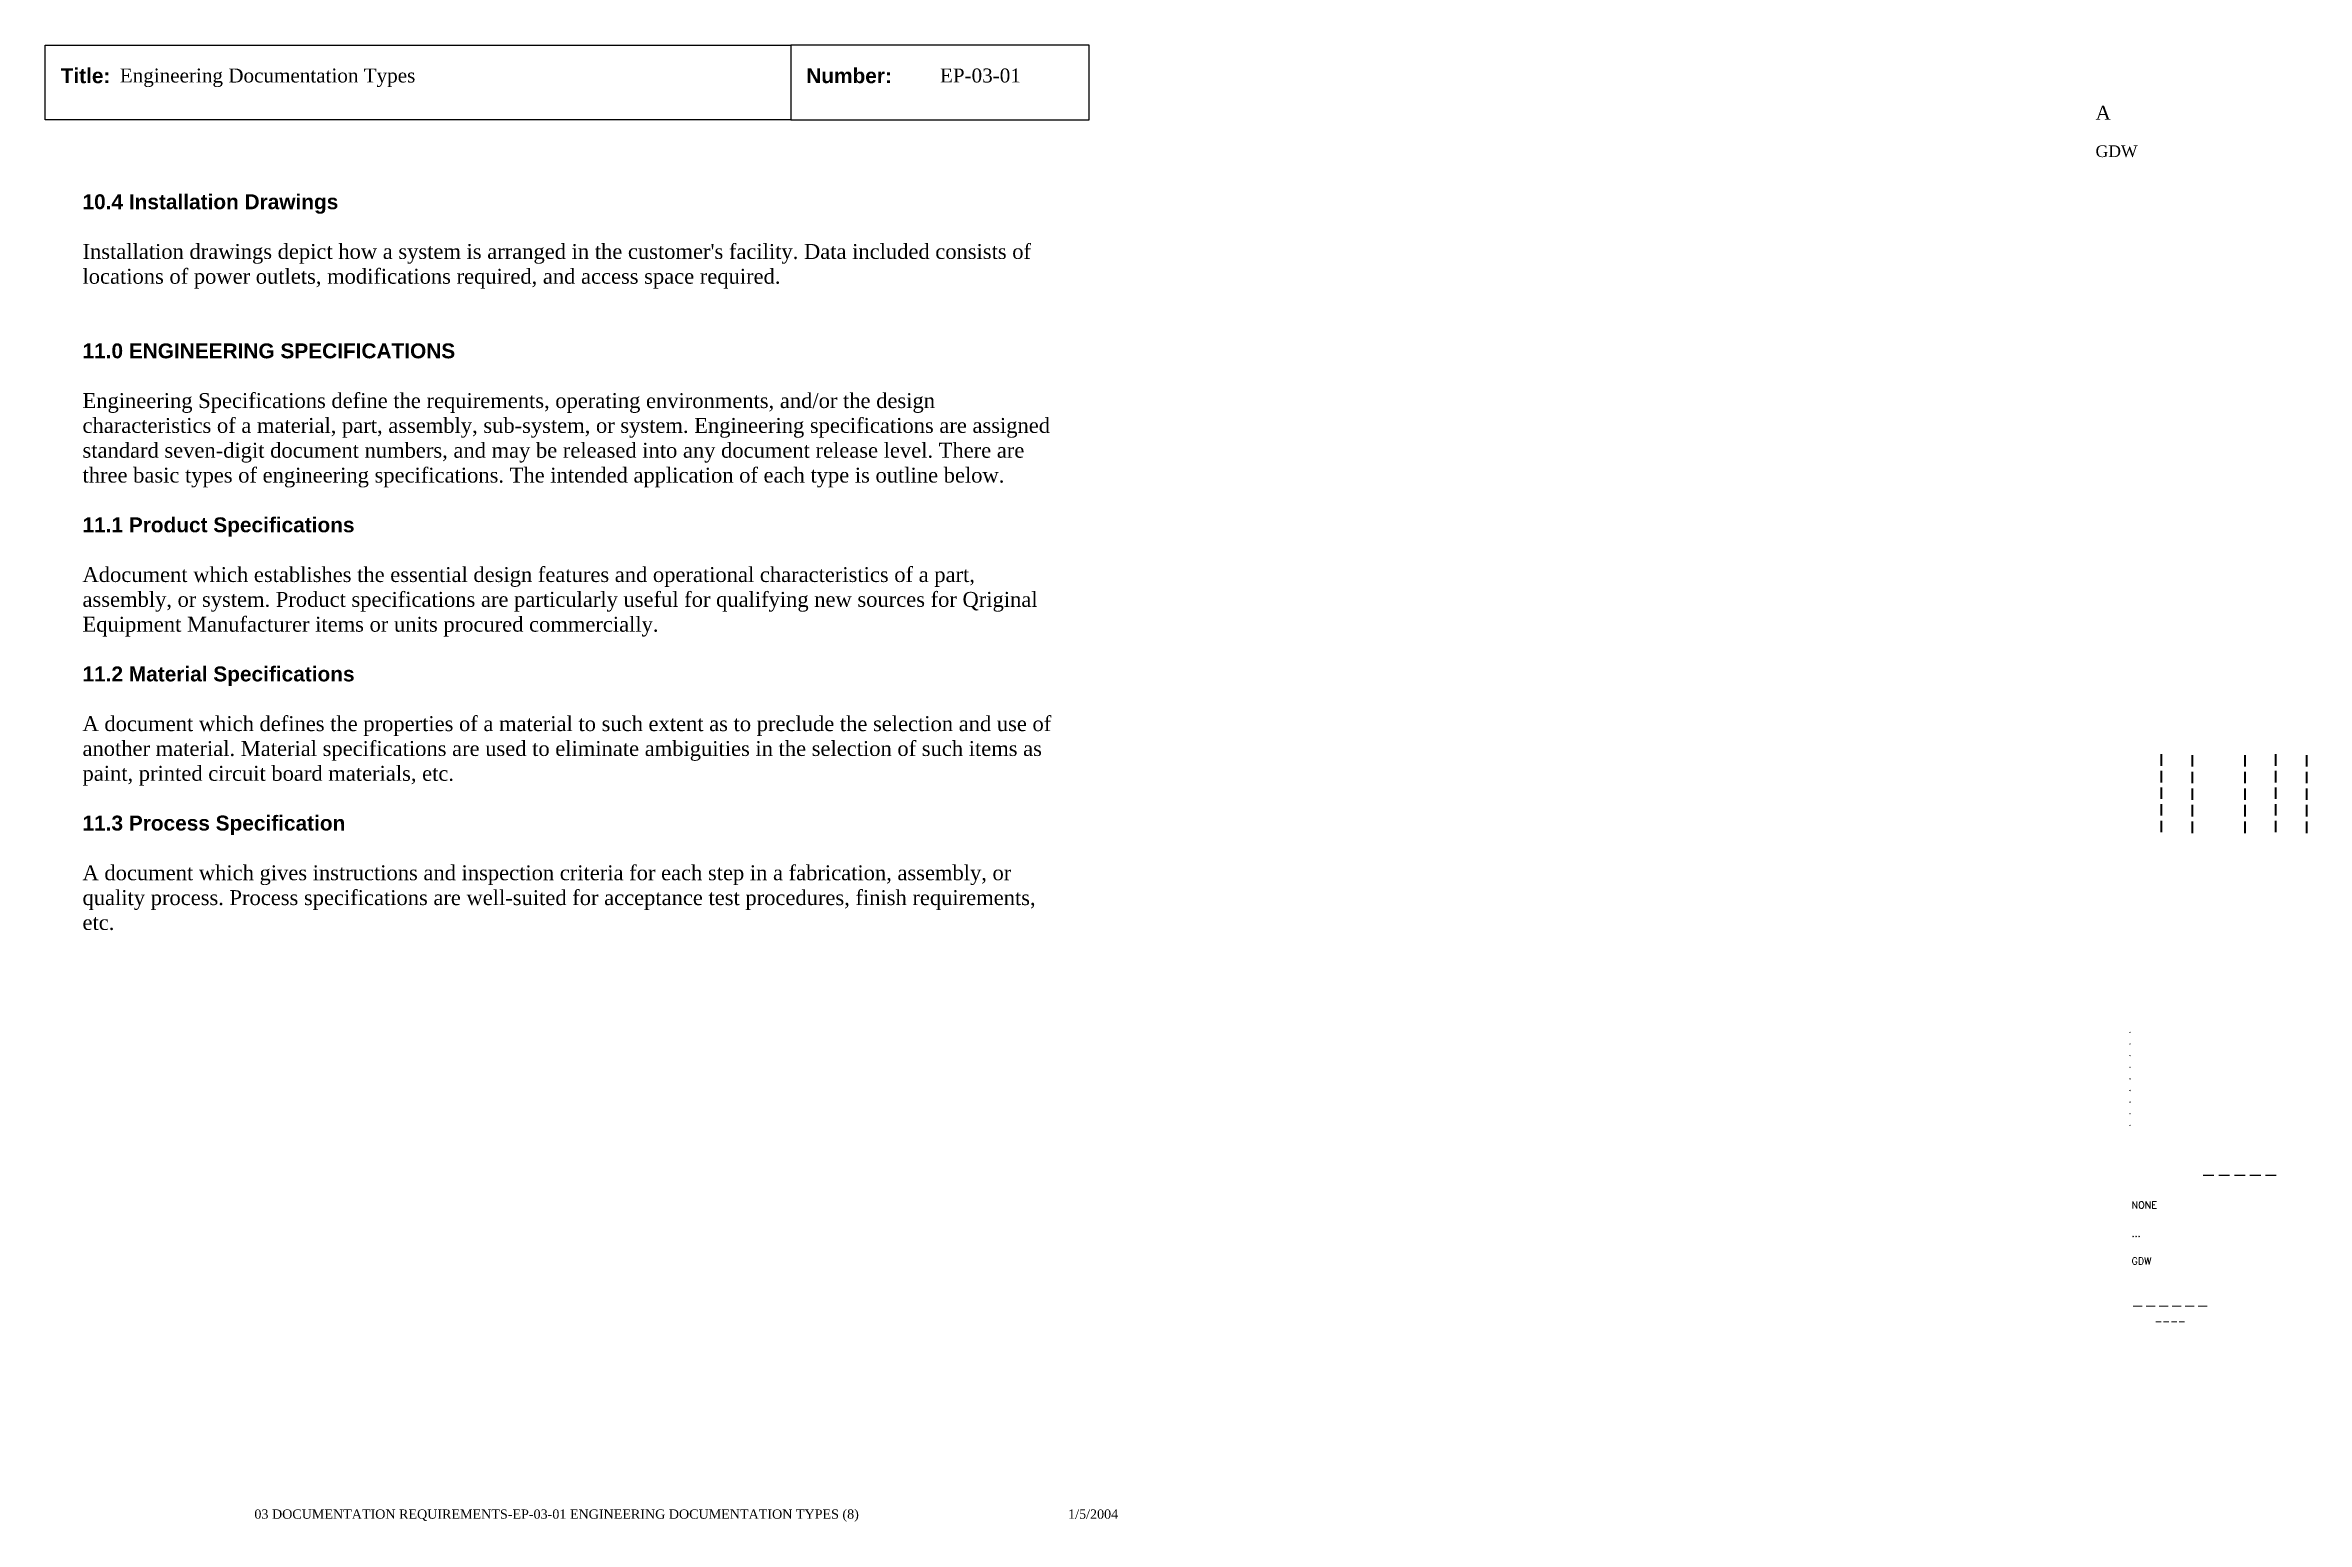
# Paper-space layout 'EP-03-01 Engineering Documentation Types (8)' of a CAD drawing. Header units: inches. Extents: x 1 to 31.3, y 0.2 to 20.
import ezdxf
from ezdxf.enums import TextEntityAlignment as Align

# ---------------------------------------------------------------- set-up
doc = ezdxf.new("R2010")
doc.units = ezdxf.units.IN
doc.header["$MEASUREMENT"] = 0
doc.layers.add('TitleBlock_Attributes', color=40, linetype='Continuous', plot=False)
doc.layers.add('TitleBlock_Atts_Print', color=1, linetype='Continuous')
doc.styles.get("Standard").update_dxf_attribs({"font": 'simplex.shx'})
doc.styles.add('style1', font='TIMES.TTF')
doc.styles.add('styleAtt', font='TIMES.TTF')
doc.styles.add('TBBIGTEXT', font='complex.shx')

# ---------------------------------------------------------------- blocks, each defined once
blk = doc.blocks.new('Test1')
at = {"layer": 'TitleBlock_Attributes', "style": 'TBBIGTEXT', "width": 0.8}
for tag, p, height in [('SideLine1', (29.492, 9.408), 0.25), ('SideLine2', (29.906, 9.396), 0.25), ('SideLine3', (30.612, 9.396), 0.25), ('SideLine4', (31.026, 9.408), 0.25), ('SideLine5', (31.44, 9.396), 0.25), ('File-Layout', (28.803, 3.641), 0.125)]:
    blk.add_attdef(tag, p, '', height=height, rotation=90, dxfattribs=at)
at = {"layer": 'TitleBlock_Attributes'}
for tag, p, height in [('REV1', (28.947, 6.754), 0.0625), ('REV2', (28.947, 6.598), 0.0625), ('REV3', (28.947, 6.442), 0.0625), ('REV4', (28.947, 6.286), 0.0625), ('REV5', (28.947, 6.13), 0.0625), ('REV6', (28.947, 5.974), 0.0625), ('REV7', (28.947, 5.818), 0.0625), ('REV8', (28.947, 5.662), 0.0625), ('REV9', (28.947, 5.506), 0.0625), ('SCALE', (28.983, 4.394), 0.0938), ('INCHARGE', (28.983, 4.016), 0.0938), ('DRW', (28.983, 3.641), 0.0938)]:
    blk.add_attdef(tag, p, '', height=height, dxfattribs=at)
at = {"layer": 'TitleBlock_Attributes', "style": 'TBBIGTEXT'}
for tag, height, p in [('PROJNUM', 0.188, (30.434, 4.761)), ('DWG_NUM', 0.156, (31.168, 4.127)), ('CUSTOMER', 0.156, (29.501, 3.017)), ('LOCATION', 0.0938, (29.501, 2.835)), ('DESC_1', 0.188, (29.501, 2.412)), ('DESC_2', 0.188, (29.501, 2.1)), ('DESC_3', 0.188, (29.501, 1.787))]:
    blk.add_attdef(tag, text='', height=height, dxfattribs=at).set_placement(p, align=Align.CENTER)
at = {"layer": 'TitleBlock_Attributes'}
blk.add_attdef('DRW_DATE', text='', height=0.0938, dxfattribs=at).set_placement((31.149, 3.648), align=Align.CENTER)

psp = doc.layouts.new('EP-03-01 Engineering Documentation Types (8)')

# ---------------------------------------------------------------- linework, layer by layer
for points in [[(1, 20), (11, 20), (11, 19), (1, 19)], [(11, 19), (15, 19), (15, 20), (11, 20)]]:
    psp.add_lwpolyline(points, close=True)

# ---------------------------------------------------------------- block references
ref = psp.add_blockref('Test1', (0, 0))
ref.add_attrib('CUSTOMER', '------', dxfattribs={"layer": 'TitleBlock_Attributes', "height": 0.1562, "style": 'TBBIGTEXT'}).set_placement((29.501, 3.017), align=Align.CENTER)
ref.add_attrib('LOCATION', '----', dxfattribs={"layer": 'TitleBlock_Attributes', "height": 0.0938, "style": 'TBBIGTEXT'}).set_placement((29.501, 2.835), align=Align.CENTER)
ref.add_attrib('DESC_1', 'Engineering Documentation Types', (2, 19.5), dxfattribs={"layer": 'TitleBlock_Atts_Print', "height": 0.1875, "style": 'styleAtt'})
ref.add_attrib('DESC_2', 'EP-03-01', (13, 19.5), dxfattribs={"layer": 'TitleBlock_Atts_Print', "height": 0.1875, "style": 'styleAtt'})
ref.add_attrib('DESC_3', 'A', (28.5, 19), dxfattribs={"layer": 'TitleBlock_Attributes', "height": 0.188, "style": 'styleAtt'})
ref.add_attrib('PROJNUM', '-----', dxfattribs={"layer": 'TitleBlock_Attributes', "height": 0.1875, "style": 'TBBIGTEXT'}).set_placement((30.434, 4.761), align=Align.CENTER)
ref.add_attrib('DWG_NUM', 'GDW', (28.5, 18.5), dxfattribs={"layer": 'TitleBlock_Attributes', "height": 0.1562, "style": 'styleAtt'})
ref.add_attrib('DRW_DATE', '1/5/2004', dxfattribs={"layer": 'TitleBlock_Atts_Print', "height": 0.125, "style": 'styleAtt'}).set_placement((15.055, 0.232), align=Align.CENTER)
ref.add_attrib('DRW', 'GDW', (28.983, 3.641), dxfattribs={"layer": 'TitleBlock_Attributes', "height": 0.0938})
ref.add_attrib('INCHARGE', '...', (28.983, 4.016), dxfattribs={"layer": 'TitleBlock_Attributes', "height": 0.0938})
ref.add_attrib('SCALE', 'NONE', (28.983, 4.394), dxfattribs={"layer": 'TitleBlock_Attributes', "height": 0.0938})
ref.add_attrib('REV1', '.', (28.947, 6.754), dxfattribs={"layer": 'TitleBlock_Attributes', "height": 0.0625})
ref.add_attrib('REV2', '.', (28.947, 6.598), dxfattribs={"layer": 'TitleBlock_Attributes', "height": 0.0625})
ref.add_attrib('REV3', '.', (28.947, 6.442), dxfattribs={"layer": 'TitleBlock_Attributes', "height": 0.0625})
ref.add_attrib('REV4', '.', (28.947, 6.286), dxfattribs={"layer": 'TitleBlock_Attributes', "height": 0.0625})
ref.add_attrib('REV5', '.', (28.947, 6.13), dxfattribs={"layer": 'TitleBlock_Attributes', "height": 0.0625})
ref.add_attrib('REV6', '.', (28.947, 5.974), dxfattribs={"layer": 'TitleBlock_Attributes', "height": 0.0625})
ref.add_attrib('REV7', '.', (28.947, 5.818), dxfattribs={"layer": 'TitleBlock_Attributes', "height": 0.0625})
ref.add_attrib('REV8', '.', (28.947, 5.662), dxfattribs={"layer": 'TitleBlock_Attributes', "height": 0.0625})
ref.add_attrib('REV9', '.', (28.947, 5.506), dxfattribs={"layer": 'TitleBlock_Attributes', "height": 0.0625})
ref.add_attrib('SideLine1', '-----', (29.492, 9.408), dxfattribs={"layer": 'TitleBlock_Attributes', "height": 0.25, "rotation": 90, "style": 'TBBIGTEXT', "width": 0.8})
ref.add_attrib('SideLine2', '-----', (29.906, 9.396), dxfattribs={"layer": 'TitleBlock_Attributes', "height": 0.25, "rotation": 90, "style": 'TBBIGTEXT', "width": 0.8})
ref.add_attrib('SideLine3', '-----', (30.612, 9.396), dxfattribs={"layer": 'TitleBlock_Attributes', "height": 0.25, "rotation": 90, "style": 'TBBIGTEXT', "width": 0.8})
ref.add_attrib('SideLine4', '-----', (31.026, 9.408), dxfattribs={"layer": 'TitleBlock_Attributes', "height": 0.25, "rotation": 90, "style": 'TBBIGTEXT', "width": 0.8})
ref.add_attrib('SideLine5', '-----', (31.44, 9.396), dxfattribs={"layer": 'TitleBlock_Attributes', "height": 0.25, "rotation": 90, "style": 'TBBIGTEXT', "width": 0.8})
ref.add_attrib('File-Layout', '03 DOCUMENTATION REQUIREMENTS-EP-03-01 ENGINEERING DOCUMENTATION TYPES (8)', dxfattribs={"layer": 'TitleBlock_Atts_Print', "height": 0.125, "style": 'styleAtt'}).set_placement((7.859, 0.232), align=Align.CENTER)

# ---------------------------------------------------------------- texts
at = {"color": 5, "char_height": 0.2, "width": 2, "attachment_point": 1, "line_spacing_factor": 1.5, "style": 'style1'}
for s, insert in [('{\\fArial|b1|i0|c0|p34;Title:}', (1.207, 19.691)), ('{\\fArial|b1|i0|c0|p34;Number:}', (11.207, 19.691))]:
    psp.add_mtext(s, dxfattribs=dict(at, insert=insert))
at = {"color": 5, "insert": (1.5, 18), "char_height": 0.2, "width": 13, "attachment_point": 1, "style": 'style1'}
psp.add_mtext("{\\fArial|b1|i0|c0|p34;10.4 Installation Drawings\\P\\P}Installation drawings depict how a system is arranged in the customer's facility. Data included consists of locations of power outlets, modifications required, and access space required.\\P\\P\\P{\\fArial|b1|i0|c0|p34;11.0 ENGINEERING SPECIFICATIONS\\P\\P}Engineering Specifications define the requirements, operating environments, and/or the design characteristics of a material, part, assembly, sub-system, or system. Engineering specifications are assigned standard seven-digit document numbers, and may be released into any document release level. There are three basic types of engineering specifications. The intended application of each type is outline below.\\P\\P{\\fArial|b1|i0|c0|p34;11.1 Product Specifications\\P\\P}Adocument which establishes the essential design features and operational characteristics of a part, assembly, or system. Product specifications are particularly useful for qualifying new sources for Qriginal Equipment Manufacturer items or units procured commercially.\\P\\P{\\fArial|b1|i0|c0|p34;11.2 Material Specifications\\P\\P}A document which defines the properties of a material to such extent as to preclude the selection and use of another material. Material specifications are used to eliminate ambiguities in the selection of such items as paint, printed circuit board materials, etc.\\P\\P{\\fArial|b1|i0|c0|p34;11.3 Process Specification\\P\\P}A document which gives instructions and inspection criteria for each step in a fabrication, assembly, or quality process. Process specifications are well-suited for acceptance test procedures, finish requirements, etc.", dxfattribs=at)

doc.saveas('drawing.dxf')
